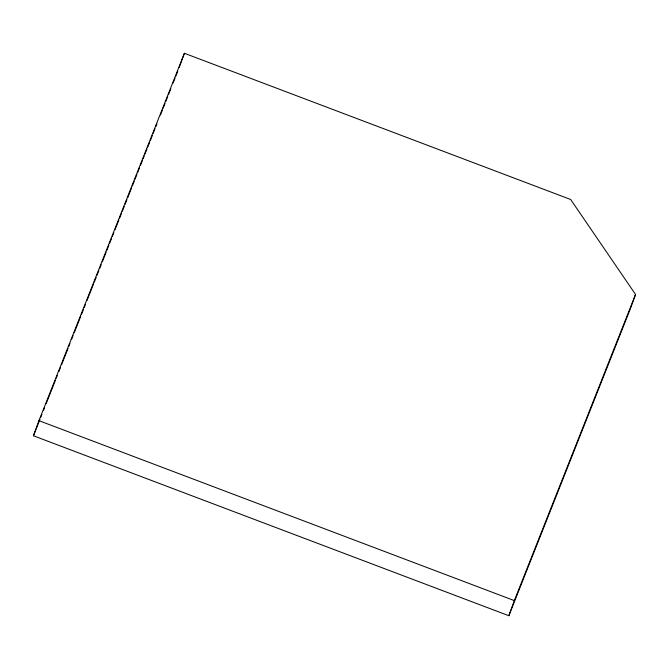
<?xml version="1.0" encoding="UTF-8"?>
<svg xmlns="http://www.w3.org/2000/svg" width="669" height="669" viewBox="0 0 669 669"><rect width="100%" height="100%" fill="white"/><g stroke="black" fill="none" stroke-linecap="round" stroke-linejoin="round"><path stroke-width="1" d="M33.45 435.778L38.936 420.659L184.393 53.277L570.657 199.487L635.55 294.452L630.064 309.571L508.85 615.723L33.45 435.778L39.989 419.254M179.25 67.452L184.393 53.277M508.85 615.723L514.336 600.603L635.55 294.452M40.759 417.314L41.913 414.395M43.452 410.507L44.606 407.588M46.153 403.7L55.385 380.377M56.154 378.437L57.308 375.518M58.847 371.63L60.386 367.741M61.54 364.831L68.079 348.306M68.848 346.358L70.002 343.448M71.55 339.559L73.088 335.671M74.242 332.752L80.782 316.228M81.551 314.288L83.474 309.429M84.244 307.481L85.398 304.571M86.937 300.682L93.476 284.158M94.245 282.218L96.177 277.359M96.946 275.411L98.87 270.552M99.639 268.612L101.178 264.723M102.332 261.805L106.179 252.088M106.948 250.139L108.871 245.28M109.641 243.34L111.564 238.482M112.333 236.533L113.872 232.645M115.026 229.735L118.873 220.017M119.642 218.069L121.574 213.21M122.343 211.27L124.267 206.403M125.036 204.463L126.959 199.605M127.729 197.656L131.576 187.939M132.345 185.999L134.268 181.14M135.038 179.192L136.961 174.333M137.73 172.393L139.654 167.534M140.423 165.586L142.346 160.727M143.116 158.787L144.27 155.869M145.048 153.92L146.971 149.062M147.74 147.121L149.664 142.263M150.433 140.314L152.356 135.456M153.126 133.516L155.049 128.657M155.818 126.709L156.972 123.798M160.435 115.051L162.358 110.184M163.127 108.244L165.051 103.386M165.82 101.437L167.743 96.579M168.513 94.638L170.829 88.81M173.137 82.973L175.061 78.114M175.83 76.174L177.753 71.315M38.936 420.659L514.336 600.603"/></g></svg>
